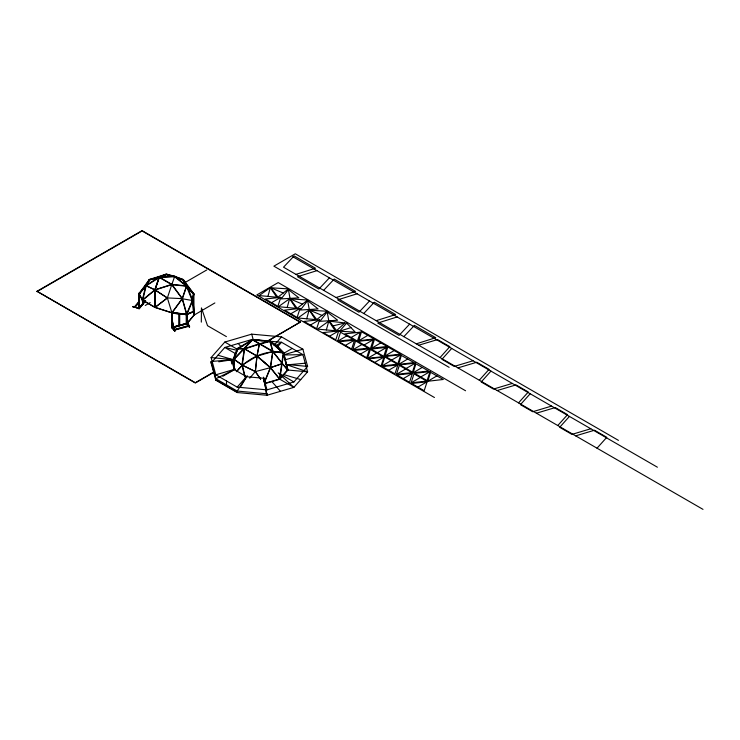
<?xml version="1.0" encoding="UTF-8"?>
<svg xmlns="http://www.w3.org/2000/svg" width="740" height="740" viewBox="0 0 740 740"><rect width="100%" height="100%" fill="white"/><g stroke="black" fill="none" stroke-linecap="round" stroke-linejoin="round"><path stroke-width="1.11" d="M201.317 322.122L201.447 307.923L207.524 325.702L226.403 336.608M233.637 369.353L233.785 359.178L237.411 348.531L252.442 339.466L270.118 341.085L277.667 346.274L283.679 352.758L287.953 370.028L279.831 379.232L264.948 383.607M234.09 369.306L234.228 359.325L237.808 348.845L252.562 339.956L269.943 341.547L277.343 346.635L283.254 353.008L287.453 369.972L279.479 379.019L264.846 383.329M284.946 358.808L283.679 352.758L270.118 341.085L259.351 343.776L256.974 355.977L255.309 371.6L260.582 379.185M286.843 367.752L287.453 369.982L272.699 351.583L269.924 341.547L259.351 344.183L257.011 356.199L270.322 367.651L279.479 379.01L283.254 353.026L269.943 341.547M232.008 361.749L237.411 348.531L244.32 348.679L256.974 355.977L270.535 367.651L279.831 379.232L283.679 352.758L272.921 351.287L252.442 339.466L249.214 342.176M264.236 382.552L270.322 367.651L272.699 351.583L252.571 339.956L234.228 359.325L231.75 363.914M264.716 381.886L270.535 367.651L272.921 351.287L270.118 341.085L265.512 340.983L270.118 341.085M231.259 361.749L231.592 359.723L211.103 361.518L211.103 362.998L215.83 380.212L237.179 392.542L267.001 395.271L293.9 387.353L307.609 371.822L302.882 354.608L281.533 342.278L251.711 339.549L224.812 347.467L211.103 362.998M174.686 331.104L172.004 327.459L175.112 330.604L174.686 331.104L171.708 327.487L171.708 312.687L186.915 314.232L171.911 312.548L171.911 327.728L186.878 323.621L193.963 315.018C194.638 302.308 189.422 290.432 183.326 279.572L166.287 274.096L159.211 277.047L149.304 279.526L145.845 285.492L138.852 293.789L142.293 300.135L154.947 307.433L171.976 312.918L186.813 314.5L192.705 300.579L193.889 293.873L183.326 279.572L174.733 276.261L166.287 274.096L149.304 279.526L138.852 293.789L138.852 308.589L145.225 300.847L138.815 308.626L138.611 293.392L138.611 308.571L145.179 300.496M192.974 296.962L193.889 293.873L186.767 285.918L174.733 276.261L159.211 277.047L145.845 285.492L142.293 300.135L154.873 289.784L171.865 284.354L186.767 285.918L193.889 293.873L193.963 311.522L186.878 314.482L171.708 312.687M168.396 275.262L166.306 274.596L159.35 277.491L146.196 285.797L142.718 300.153L155.15 307.359L171.874 312.733L182.133 298.72L186.424 286.223L183.021 279.97L174.585 276.723L166.306 274.596L149.61 279.923L139.333 293.937L142.709 300.172L155.067 289.997L171.763 284.687L186.397 286.195L193.418 294.03L193.482 311.355L186.526 314.269L182.169 298.72L171.763 284.687L159.35 277.491L149.6 279.933L146.196 285.797L139.333 293.937M267.917 296.398L270.359 287.62L276.704 297.212L259.139 295.584L270.359 287.62M287.166 307.507L289.608 298.729L295.945 308.321L278.379 306.702L289.608 298.729M306.702 318.792L309.144 310.005L315.49 319.606L297.924 317.978L309.144 310.005M326.349 329.929L328.791 321.142L335.137 330.743L317.571 329.115L328.791 321.142M148.694 281.579L149.304 279.526M358.706 340.742L361.481 331.761L374.19 338.948L358.706 340.742L367.836 335.35M371.702 348.244L374.477 339.262L387.196 346.45L371.702 348.244L380.832 342.861M385.041 355.949L387.815 346.968L400.525 354.146L385.041 355.949L394.17 350.557M398.564 364.413L401.339 355.431L414.058 362.609L398.564 364.413L407.703 359.02M413.114 372.812L415.889 363.83L428.608 371.008L413.114 372.812L422.244 367.419M427.776 381.276L430.55 372.294L443.269 379.472L427.776 381.276L436.905 375.883M337.662 341.196L340.548 332.223L353.174 339.466L337.662 341.196L346.866 335.84M352.693 349.872L355.589 340.909L368.215 348.142L352.693 349.872L361.897 344.526M367.475 358.401L370.361 349.437L382.987 356.671L367.475 358.401L376.669 353.054M381.905 365.958L384.8 356.985L397.417 364.228L381.905 365.958L391.108 360.602M396.455 374.357L399.341 365.384L411.967 372.627L396.455 374.357L405.659 369.001M411.116 382.821L414.002 373.848L426.629 381.091L411.116 382.821L420.32 377.465M280.812 297.332L277.87 306.295L265.29 299.034L280.812 297.332L271.58 302.669M300.061 308.441L297.11 317.404L284.53 310.143L300.061 308.441L290.82 313.779M319.597 319.726L316.655 328.69L304.075 321.428L319.597 319.726L310.365 325.054M338.726 330.9L335.784 339.864L323.204 332.602L338.726 330.9L329.494 336.238M354.571 340.095L351.62 349.058L339.04 341.797L354.571 340.095L345.33 345.432M360.352 332.158L357.411 341.112L344.831 333.851L360.352 332.158L351.121 337.486M369.602 348.781L366.661 357.744L354.081 350.483L369.602 348.781L360.371 354.108M373.349 339.66L370.407 348.623L357.827 341.362L373.349 339.66L364.117 344.988M386.687 347.356L383.746 356.319L371.166 349.058L386.687 347.356L377.456 352.693M383.958 357.069L381.017 366.032L368.437 358.771L383.958 357.069L374.727 362.397M400.83 354.747L397.889 363.701L385.309 356.44L400.83 354.747L391.599 360.075M397.907 364.903L394.966 373.867L382.386 366.605L397.907 364.903L388.676 370.231M415.381 363.146L412.439 372.1L399.859 364.839L415.381 363.146L406.149 368.474M412.457 373.302L409.516 382.266L396.936 375.004L412.457 373.302L403.226 378.63M430.042 371.61L427.091 380.564L414.52 373.302L430.042 371.61L420.801 376.938M427.119 381.766L424.177 390.729L411.597 383.468L427.119 381.766L417.887 387.094M193.482 311.355L192.252 300.616L186.424 286.223L174.585 276.723L159.322 277.5L155.067 289.997L155.16 307.341L167.342 298.007L171.865 284.354L159.211 277.047L154.873 289.784L154.947 307.433L167.36 297.924L182.429 298.655L186.878 314.482L194.185 311.503L194.167 315.074L187.081 323.676L171.911 327.728M186.767 285.918L182.429 298.646L171.976 312.918L167.36 297.924L154.873 289.784L159.211 277.047M171.763 284.687L174.733 276.261M232.564 361.638L237.79 348.864L239.806 347.865M186.536 314.26L192.252 300.616L193.418 294.03L183.021 279.97L179.885 278.962M231.768 362.924L233.785 359.178L252.442 339.466L262.136 340.789M240.74 386.595L247.262 375.698L237.179 387.131L215.83 374.81L211.103 357.587L224.812 342.056L251.711 334.147L281.533 336.867L302.882 349.197L307.609 366.411L293.9 381.942L267.001 389.86L237.179 387.131M266.086 391.923L267.001 395.271L263.755 378.288L246.596 376.725L237.179 391.053L237.179 392.542M288.397 289.534L281.172 298.914L298.858 297.841L288.397 289.534L290.015 298.377M307.646 300.644L300.412 310.032L318.108 308.95L307.646 300.644L309.255 309.486M327.182 311.929L319.948 321.308L337.644 320.235L327.182 311.929L328.791 320.772M145.613 300.995L139.25 308.746L132.969 306.637L138.611 308.182M132.969 307.026L133.172 306.388M138.537 301.901L134.541 306.767M139.046 302.04L134.847 307.156L138.815 302.651M139.046 302.42L135.05 306.906M145.613 300.607L139.25 308.358L132.969 306.637M236.356 371.674C247.253 358.271 266.289 348.799 283.679 352.758M236.745 371.591L242.23 365.07L257.011 356.199L255.374 371.526L249.713 378.186M339.503 331.243L346.644 323.103L355.228 332.103L339.503 331.243L350.936 327.598M295.954 274.364L315.471 268.25L294.122 255.92L283.531 267.196L703 509.37M329.457 277.787L318.857 289.062L297.508 276.732L317.035 270.618M323.63 290.348L334.23 279.082L355.579 291.403L336.053 297.517M369.556 300.949L358.965 312.215L337.616 299.885L357.133 293.771M363.738 313.501L374.329 302.235L395.678 314.555L376.161 320.679M409.664 324.101L399.073 335.368L377.724 323.047L397.241 316.924M403.846 336.654L414.437 325.387L435.786 337.708L416.269 343.832M275.049 344.22L281.533 336.867M277.713 346.616L281.533 342.278L276.029 345.562M440.041 357.559L449.818 346.681L437.534 339.586L418.692 345.229M451.705 348.447L441.928 359.325L454.212 366.42L473.054 360.778M479.289 380.212L489.066 369.343L476.782 362.249L457.94 367.891M490.953 371.11L481.176 381.979L493.46 389.074L512.302 383.431M518.537 402.875L528.304 391.996L516.021 384.902L497.188 390.544M530.192 393.763L520.423 404.641L532.707 411.736L551.541 406.094M557.775 425.528L567.552 414.659L555.268 407.564L536.426 413.207M569.439 416.417L559.662 427.295L571.946 434.389L590.788 428.747M597.023 448.19L606.791 437.312L594.507 430.218L575.674 435.86M345.025 322.918L336.571 330.623L329.504 321.197L345.025 322.918L333.037 325.905M214.332 372.035L195.323 383.006L37 291.292L142.08 230.63L300.403 322.029L267.381 341.408M37 291.606L142.08 230.936L300.403 322.344M145.253 305.472L150.211 302.614M184.917 282.578L206.728 269.98M194.167 315.074L214.868 302.947M37 291.292L195.323 382.7L214.332 371.721M266.372 341.677L300.403 322.029M283.605 353.406L292.207 348.438M222.758 376.281L235.625 368.983L215.83 374.81M237.411 348.531L243.525 345.525M246.596 376.725L234.312 369.63L215.83 378.732L215.83 380.212M138.611 293.392L140.637 292.541M139.018 293.743L139.453 293.863M139.018 294.168L139.453 308.108L139.453 294.279M270.359 367.641L282.023 363.692M233.785 359.178L241.943 365.033L255.309 371.6L270.535 367.651L282.421 363.627L287.953 370.028L285.15 359.825M259.351 343.776L244.32 348.679L241.943 365.033L244.875 376.91M259.351 344.183L244.598 348.993L237.79 348.864M284.188 354.7L302.882 349.197M285.474 359.723L302.882 354.608L284.188 354.996M171.708 327.487L186.813 323.26L171.911 327.348M189.588 326.636L186.489 323.5L189.588 326.636L189.163 327.145L186.489 323.88L186.813 314.5M218.79 361.805L233.054 359.594L211.103 357.587M193.963 315.018L193.501 313.029M286.556 364.922L305.241 363.211M270.785 287.777L288.471 288.887L277.963 297.175L270.785 287.777L283.216 293.031M290.034 298.886L307.72 299.996L297.212 308.284L290.034 298.886L302.466 304.14M309.57 310.162L327.256 311.272L316.748 319.56L309.57 310.162L322.002 315.416M307.609 366.411L285.659 364.404L307.609 371.822L286.926 369.935M267.001 393.782L237.179 391.053L215.83 378.732L211.103 361.518M182.133 298.72L192.705 300.579M283.254 353.026L272.699 351.583L257.021 356.162L244.598 348.993L242.23 365.07L245.143 376.734M237.161 350.344L224.812 347.467L235.672 353.739M217.958 355.228L233.766 359.881M283.892 374.625L300.755 379.592M273.532 344.748L277.667 346.274L279.803 350.14M275.317 345.894L277.343 346.635L278.925 349.483M145.845 285.492L154.873 289.784M146.196 285.797L155.067 289.997L167.342 298.007M618.455 440.374L295.288 253.792L273.874 266.16L449.134 367.345M292.781 256.697L657.398 467.208M465.562 390.757L278.212 282.588L256.798 294.946L434.436 397.51M224.812 342.056L237.577 349.428M293.9 381.942L278.185 372.877L293.9 387.353L279.091 378.806M216.274 380.082L237.401 392.283M234.228 359.325L242.257 365.088L255.374 371.526L260.554 378.973M256.974 355.977L270.535 367.651M238.261 343.508L241.129 346.755M271.858 381.572L280.451 391.312M186.619 323.399L189.588 327.025M171.911 312.548L172.004 327.848L186.915 323.769L186.813 314.121M172.133 313.15L172.429 327.737L175.112 330.993M272.921 351.287L282.421 363.627M171.865 284.354L182.429 298.655M183.326 279.572L184.38 282.643M251.711 334.147L253.45 340.483M267.001 389.86L263.523 377.187L267.001 395.271M231.592 359.723L234.312 369.63M263.755 378.288L263.829 381.664M226.505 380.971L226.505 386.382M188.274 326.062L186.915 318.089L188.7 325.554L173.789 329.633L172.004 322.178L174.224 329.911M187.081 314.537L187.081 323.676M142.885 300.607L142.885 303.927L142.459 300.486M142.681 299.682L142.681 304.177L142.256 298.433M139.25 293.947L139.25 308.746M172.429 321.345L174.029 329.929L188.941 325.85L186.915 317.377L188.515 326.349L174.464 330.197L172.429 321.345M186.619 314.676L171.708 313.103L186.619 314.676M186.388 314.879L186.388 323.38L186.388 314.879M179.579 314.158L179.579 325.249L179.579 314.158M179.145 314.111L179.145 325.36L179.145 314.111"/></g></svg>
